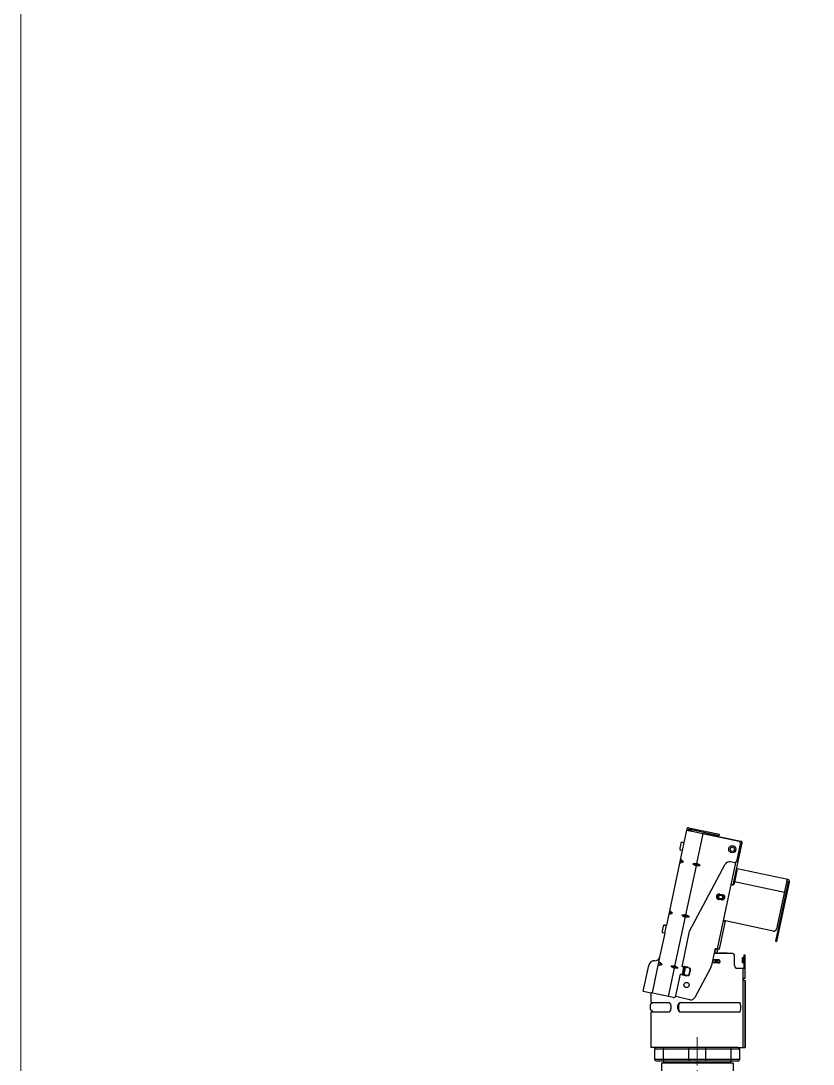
# Model space of a CAD drawing. Header units: millimetres. Extents: x 0 to 51411, y 0 to 16902.
# Drawn here: x 7087 to 7616, y 7370 to 8066 of the extents above; entities that cross this region are included whole.
import ezdxf

# ---------------------------------------------------------------- set-up
doc = ezdxf.new("R2010")
doc.units = ezdxf.units.MM
doc.linetypes.add('CENTER2', pattern=[28.575, 19.05, -3.175, 3.175, -3.175])
doc.layers.add('01_外形線', color=7, linetype='Continuous', lineweight=25)
doc.layers.add('04_中心線', color=1, linetype='CENTER2', lineweight=9)

msp = doc.modelspace()

# ---------------------------------------------------------------- linework, layer by layer
at = {"layer": '01_外形線'}
for p, q in [((7532.064, 7526.669), (7530.141, 7517.621)), ((7533.25, 7527.439), (7553.791, 7523.073)), ((7535.206, 7527.023), (7534.998, 7526.045)), ((7532.834, 7525.483), (7531.856, 7525.69)), ((7532.834, 7525.483), (7533.042, 7526.461)), ((7533.323, 7525.379), (7532.834, 7525.483)), ((7553.583, 7522.095), (7533.042, 7526.461)), ((7533.417, 7525.819), (7533.323, 7525.379)), ((7535.511, 7524.914), (7533.323, 7525.379)), ((7534.688, 7525.548), (7533.417, 7525.819)), ((7534.301, 7525.171), (7534.395, 7525.611)), ((7534.595, 7525.108), (7534.688, 7525.548)), ((7542.616, 7523.403), (7535.511, 7524.914)), ((7538.68, 7503.486), (7542.901, 7523.343)), ((7542.72, 7523.892), (7542.616, 7523.403)), ((7567.069, 7518.206), (7542.616, 7523.403)), ((7542.72, 7523.892), (7568.151, 7518.487)), ((7543.594, 7523.196), (7543.698, 7523.685)), ((7553.583, 7522.095), (7553.791, 7523.073)), ((7527.958, 7516.969), (7527.268, 7513.724)), ((7530.141, 7517.621), (7528.997, 7512.241)), ((7529.058, 7517.754), (7530.141, 7517.621)), ((7562.971, 7489.306), (7568.922, 7517.301)), ((7565.217, 7519.111), (7565.113, 7518.621)), ((7567.944, 7517.509), (7565.252, 7504.845)), ((7566.091, 7518.414), (7566.195, 7518.903)), ((7567.069, 7518.206), (7567.173, 7518.695)), ((7567.138, 7513.718), (7568.116, 7513.51)), ((7567.242, 7514.207), (7568.22, 7513.999)), ((7567.813, 7517.536), (7567.944, 7517.509)), ((7568.818, 7516.812), (7567.84, 7517.02)), ((7528.997, 7512.241), (7518.394, 7462.355)), ((7528.997, 7512.241), (7527.954, 7512.56)), ((7529.803, 7504.699), (7528.176, 7506.148)), ((7567.336, 7509.842), (7566.358, 7510.05)), ((7567.44, 7510.331), (7566.462, 7510.539)), ((7529.782, 7504.601), (7527.477, 7505.091)), ((7527.498, 7505.189), (7529.803, 7504.699)), ((7527.706, 7503.938), (7529.782, 7504.601)), ((7529.803, 7504.699), (7529.782, 7504.601)), ((7531.403, 7469.251), (7538.385, 7502.098)), ((7533.907, 7458.384), (7557.736, 7503.199)), ((7536.051, 7503.268), (7536.072, 7503.366)), ((7537.869, 7502.882), (7536.051, 7503.268)), ((7536.051, 7503.268), (7537.741, 7502.279)), ((7538.018, 7503.582), (7536.072, 7503.366)), ((7536.072, 7503.366), (7537.89, 7502.98)), ((7538.018, 7503.582), (7537.741, 7502.279)), ((7538.186, 7502.104), (7538.496, 7503.562)), ((7540.828, 7502.253), (7538.331, 7502.784)), ((7538.352, 7502.882), (7540.849, 7502.351)), ((7538.385, 7502.098), (7540.828, 7502.253)), ((7540.849, 7502.351), (7538.68, 7503.486)), ((7540.849, 7502.351), (7540.828, 7502.253)), ((7564.583, 7504.102), (7552.353, 7446.566)), ((7564.066, 7504.075), (7561.008, 7504.725)), ((7565.769, 7500.029), (7563.648, 7490.052)), ((7599.515, 7492.856), (7565.769, 7500.029)), ((7598.818, 7491.982), (7592.019, 7459.996)), ((7598.818, 7491.982), (7599.026, 7492.96)), ((7598.818, 7491.982), (7599.307, 7491.878)), ((7561.547, 7489.476), (7562.462, 7489.282)), ((7561.704, 7489.595), (7561.673, 7489.449)), ((7562.018, 7489.631), (7561.966, 7489.387)), ((7562.996, 7489.424), (7562.018, 7489.631)), ((7597.181, 7484.282), (7563.924, 7491.351)), ((7599.692, 7491.285), (7591.272, 7451.67)), ((7592.25, 7451.462), (7600.67, 7491.077)), ((7600.566, 7490.588), (7599.588, 7490.796)), ((7555.205, 7479.221), (7553.248, 7479.636)), ((7553.997, 7483.158), (7555.953, 7482.742)), ((7520.221, 7470.953), (7522.526, 7470.464)), ((7522.526, 7470.464), (7520.899, 7471.913)), ((7522.505, 7470.366), (7520.201, 7470.856)), ((7520.429, 7469.703), (7522.505, 7470.366)), ((7522.526, 7470.464), (7522.505, 7470.366)), ((7524.126, 7435.015), (7531.108, 7467.863)), ((7528.775, 7469.033), (7528.795, 7469.131)), ((7530.592, 7468.647), (7528.775, 7469.033)), ((7528.775, 7469.033), (7530.464, 7468.044)), ((7530.741, 7469.347), (7528.795, 7469.131)), ((7528.795, 7469.131), (7530.613, 7468.745)), ((7530.741, 7469.347), (7530.464, 7468.044)), ((7530.909, 7467.869), (7531.219, 7469.326)), ((7533.551, 7468.018), (7531.054, 7468.549)), ((7531.075, 7468.646), (7533.572, 7468.116)), ((7531.108, 7467.863), (7533.551, 7468.018)), ((7533.572, 7468.116), (7531.403, 7469.251)), ((7533.572, 7468.116), (7533.551, 7468.018)), ((7553.82, 7446.255), (7557.85, 7465.214)), ((7557.85, 7465.214), (7556.457, 7465.511)), ((7556.579, 7465.485), (7556.549, 7465.345)), ((7556.872, 7465.422), (7556.82, 7465.178)), ((7556.82, 7465.178), (7557.798, 7464.97)), ((7589.647, 7458.456), (7557.85, 7465.214)), ((7517.25, 7456.976), (7513.857, 7441.01)), ((7516.211, 7461.704), (7515.521, 7458.459)), ((7517.25, 7456.976), (7516.207, 7457.295)), ((7517.25, 7456.976), (7518.394, 7462.355)), ((7517.311, 7462.488), (7518.394, 7462.355)), ((7528.855, 7434.614), (7533.907, 7458.384)), ((7591.272, 7451.67), (7592.25, 7451.462)), ((7550.678, 7445.9), (7548.433, 7435.336)), ((7552.196, 7443.423), (7550.151, 7443.423)), ((7551.237, 7446.6), (7550.562, 7443.423)), ((7550.764, 7443.423), (7551.455, 7446.672)), ((7551.864, 7446.67), (7552.842, 7446.463)), ((7552.594, 7446.515), (7551.936, 7443.423)), ((7552.196, 7443.423), (7552.842, 7446.463)), ((7553.377, 7443.423), (7552.196, 7443.423)), ((7553.82, 7446.255), (7552.842, 7446.463)), ((7553.412, 7443.569), (7553.377, 7443.423)), ((7559.199, 7443.423), (7553.377, 7443.423)), ((7558.783, 7443.723), (7553.607, 7443.723)), ((7553.627, 7443.423), (7553.686, 7443.664)), ((7553.686, 7443.664), (7558.891, 7443.664)), ((7558.891, 7443.664), (7559.199, 7443.423)), ((7562.711, 7443.423), (7559.199, 7443.423)), ((7513.857, 7441.01), (7508.776, 7417.106)), ((7515.228, 7436.131), (7512.924, 7436.62)), ((7512.944, 7436.718), (7515.249, 7436.228)), ((7513.152, 7435.468), (7515.228, 7436.131)), ((7515.249, 7436.228), (7513.622, 7437.678)), ((7515.249, 7436.228), (7515.228, 7436.131)), ((7553.517, 7437.173), (7548.823, 7437.173)), ((7549.658, 7439.173), (7549.233, 7437.173)), ((7553.517, 7439.173), (7549.248, 7439.173)), ((7549.436, 7437.173), (7549.861, 7439.173)), ((7551.033, 7439.173), (7550.608, 7437.173)), ((7550.868, 7437.173), (7551.293, 7439.173)), ((7551.26, 7437.173), (7551.74, 7439.173)), ((7552.357, 7439.173), (7551.876, 7437.173)), ((7552.66, 7439.173), (7552.176, 7437.173)), ((7563.945, 7435.423), (7563.945, 7441.423)), ((7569.001, 7440.723), (7569.801, 7440.723)), ((7569.001, 7440.723), (7569.001, 7437.123)), ((7569.801, 7437.123), (7569.001, 7437.123)), ((7571.001, 7442.423), (7570.001, 7442.423)), ((7570.001, 7442.423), (7570.001, 7440.923)), ((7570.001, 7436.923), (7570.001, 7440.923)), ((7570.001, 7436.923), (7570.001, 7435.423)), ((7571.001, 7426.923), (7571.001, 7442.423)), ((7502.907, 7418.354), (7506.547, 7435.481)), ((7519.82, 7414.759), (7523.831, 7433.628)), ((7521.498, 7434.798), (7521.518, 7434.896)), ((7523.316, 7434.412), (7521.498, 7434.798)), ((7521.498, 7434.798), (7523.187, 7433.809)), ((7523.464, 7435.112), (7521.518, 7434.896)), ((7521.518, 7434.896), (7523.336, 7434.509)), ((7523.464, 7435.112), (7523.187, 7433.809)), ((7523.633, 7433.633), (7523.942, 7435.091)), ((7526.274, 7433.783), (7523.777, 7434.313)), ((7523.798, 7434.411), (7526.295, 7433.881)), ((7523.831, 7433.628), (7526.274, 7433.783)), ((7526.295, 7433.881), (7524.126, 7435.015)), ((7524.738, 7415.247), (7527.815, 7429.724)), ((7526.295, 7433.881), (7526.274, 7433.783)), ((7532.739, 7428.677), (7527.815, 7429.724)), ((7533.779, 7433.568), (7528.855, 7434.614)), ((7529.917, 7434.389), (7528.877, 7429.498)), ((7529.569, 7429.351), (7530.608, 7434.242)), ((7529.833, 7434.406), (7529.849, 7434.481)), ((7529.861, 7434.527), (7531.792, 7434.116)), ((7530.888, 7434.182), (7529.864, 7434.518)), ((7532.088, 7434.319), (7530.015, 7434.759)), ((7530.148, 7429.228), (7531.187, 7434.119)), ((7530.442, 7434.866), (7532.398, 7434.451)), ((7532.783, 7433.858), (7532.767, 7433.783)), ((7533.639, 7429.508), (7534.262, 7432.443)), ((7533.892, 7429.454), (7533.639, 7429.508)), ((7533.892, 7429.454), (7534.516, 7432.389)), ((7534.262, 7432.443), (7534.516, 7432.389)), ((7547.959, 7434.033), (7537.407, 7414.141)), ((7569.153, 7433.423), (7565.066, 7433.423)), ((7570.806, 7433.423), (7569.153, 7433.423)), ((7569.62, 7380.723), (7569.62, 7433.423)), ((7569.654, 7380.723), (7569.654, 7433.423)), ((7570.001, 7435.423), (7571.001, 7435.423)), ((7570.001, 7435.423), (7570.001, 7433.618)), ((7531.151, 7428.582), (7529.194, 7428.998)), ((7569.766, 7426.923), (7569.654, 7426.923)), ((7569.766, 7425.423), (7569.654, 7425.423)), ((7569.766, 7426.923), (7569.766, 7425.423)), ((7569.766, 7426.923), (7571.001, 7426.923)), ((7571.026, 7425.423), (7569.766, 7425.423)), ((7571, 7380.723), (7571, 7425.423)), ((7571.026, 7425.423), (7571.026, 7380.723)), ((7502.907, 7418.354), (7508.242, 7417.22)), ((7508.266, 7410.623), (7508.266, 7417.215)), ((7522.959, 7414.092), (7508.266, 7417.215)), ((7507.766, 7406.035), (7507.766, 7409.41)), ((7508.047, 7409.86), (7508.985, 7410.317)), ((7508.266, 7410.623), (7509.245, 7410.623)), ((7509.245, 7410.623), (7519.778, 7410.623)), ((7521.379, 7408.623), (7521.379, 7406.423)), ((7534.133, 7412.613), (7524.476, 7414.665)), ((7526.021, 7406.423), (7526.021, 7408.623)), ((7526.443, 7408.623), (7526.443, 7406.423)), ((7527.861, 7410.623), (7567.273, 7410.623)), ((7568.002, 7406.423), (7568.002, 7408.623)), ((7508.985, 7405.128), (7508.047, 7405.586)), ((7508.266, 7380.723), (7508.266, 7404.423)), ((7508.266, 7404.423), (7509.266, 7404.423)), ((7509.266, 7404.423), (7509.266, 7404.679)), ((7509.266, 7404.423), (7519.778, 7404.423)), ((7527.861, 7404.423), (7567.273, 7404.423)), ((7566.366, 7380.723), (7508.266, 7380.723)), ((7566.366, 7380.723), (7571.026, 7380.723)), ((7510.666, 7372.723), (7510.666, 7379.723)), ((7510.666, 7379.723), (7567.366, 7379.723)), ((7516.344, 7372.723), (7516.344, 7379.723)), ((7533.339, 7372.723), (7533.339, 7379.723)), ((7544.694, 7372.723), (7544.694, 7379.723)), ((7561.689, 7372.723), (7561.689, 7379.723)), ((7567.366, 7372.723), (7567.366, 7379.723)), ((7567.366, 7372.723), (7510.666, 7372.723)), ((7511.666, 7371.723), (7516.566, 7371.723)), ((7562.918, 7370.223), (7515.115, 7370.223)), ((7516.566, 7371.723), (7561.466, 7371.723)), ((7516.766, 7370.423), (7516.766, 7371.523)), ((7561.266, 7370.423), (7516.766, 7370.423)), ((7561.266, 7371.523), (7561.266, 7370.423)), ((7561.466, 7371.723), (7566.366, 7371.723))]:
    msp.add_line(p, q, dxfattribs=at)
at = {"layer": '01_外形線', "linetype": 'Continuous'}
for p, q in [((7515.115, 7370.223), (7515.115, 7364.306)), ((7562.918, 7370.223), (7562.918, 7364.306))]:
    msp.add_line(p, q, dxfattribs=at)
at = {"layer": '01_外形線'}
for centre, radius in [((7562.398, 7513.064), 2.4), ((7562.398, 7513.064), 1.4), ((7554.607, 7481.188), 1.75), ((7554.607, 7481.188), 1.25), ((7531.838, 7422.438), 1.75)]:
    msp.add_circle(centre, radius, dxfattribs=at)
for centre, radius, start, end in [((7533.042, 7526.461), 1, 78, 168), ((7534.439, 7524.375), 1.2, 26.682187, 78), ((7528.246, 7513.516), 1, 168, 253), ((7528.936, 7516.761), 1, 83, 168), ((7566.861, 7517.227), 1, 348, 78), ((7567.944, 7517.509), 1, 348, 78), ((7527.871, 7506.213), 0.151, 129.768372, 167.808522), ((7527.839, 7506.2), 0.144, 65.834123, 116.717), ((7527.529, 7505.471), 0.936, 46.323087, 66.805422), ((7527.401, 7504.004), 0.151, 168.191478, 206.231628), ((7527.377, 7504.028), 0.144, 219.283, 270.165877), ((7527.391, 7504.82), 0.936, 269.194578, 289.676913), ((7538.314, 7503.176), 1.08, 263.202164, 273.754911), ((7538.177, 7502.53), 1.08, 62.245089, 72.797836), ((7560.384, 7501.791), 3, 78, 152), ((7564.274, 7505.053), 1, 258, 348), ((7599.203, 7491.389), 0.5, 348, 78), ((7599.203, 7491.389), 1.5, 348, 78), ((7561.915, 7489.142), 0.501, 78.057715, 167.942285), ((7562.67, 7490.26), 1, 258, 287.54807), ((7562.67, 7490.26), 1, 287.54807, 348), ((7553.623, 7481.397), 1.8, 78, 258), ((7555.579, 7480.981), 1.8, 258, 78), ((7520.594, 7471.977), 0.151, 129.768372, 167.808522), ((7520.562, 7471.965), 0.144, 65.834123, 116.717), ((7520.252, 7471.236), 0.936, 46.323087, 66.805422), ((7520.124, 7469.769), 0.151, 168.191478, 206.231628), ((7520.1, 7469.793), 0.144, 219.283, 270.165877), ((7520.114, 7470.585), 0.936, 269.194578, 289.676913), ((7531.037, 7468.941), 1.08, 263.202164, 273.754911), ((7530.9, 7468.295), 1.08, 62.245089, 72.797836), ((7556.925, 7465.667), 0.501, 168.061085, 257.938915), ((7516.499, 7458.251), 1, 168, 253), ((7517.189, 7461.496), 1, 83, 168), ((7590.063, 7460.412), 2, 258, 348), ((7551.656, 7445.692), 1, 78, 168), ((7553.607, 7443.523), 0.2, 90, 166.5), ((7553.591, 7443.497), 0.193, 60.326199, 157.806824), ((7553.596, 7443.625), 0.0982, 23.43996, 83.870383), ((7552.894, 7443.684), 0.714, 0.342889, 3.076479), ((7558.779, 7443.585), 0.137, 34.965198, 88.023261), ((7562.665, 7442.426), 0.998, 38.479201, 87.382928), ((7561.296, 7441.497), 2.65, 358.389856, 35.783122), ((7510.46, 7434.649), 4, 86.19762, 168), ((7510.922, 7441.634), 3, 266.395638, 348.000541), ((7513.317, 7437.742), 0.151, 129.768372, 167.808522), ((7513.285, 7437.73), 0.144, 65.834123, 116.717), ((7512.975, 7437.001), 0.936, 46.323087, 66.805422), ((7553.017, 7438.374), 0.799, 41.168037, 90), ((7553.017, 7437.972), 0.799, 270, 318.831963), ((7553.517, 7438.374), 0.799, 41.168037, 90), ((7553.517, 7437.972), 0.799, 270, 318.831963), ((7552.787, 7438.173), 1.104, 318.831963, 41.168037), ((7553.287, 7438.173), 1.104, 318.831963, 41.168037), ((7569.801, 7440.923), 0.2, 270, 0), ((7569.801, 7436.923), 0.2, 0, 90), ((7512.847, 7435.533), 0.151, 168.191478, 206.231628), ((7512.823, 7435.558), 0.144, 219.283, 270.165877), ((7512.837, 7436.35), 0.936, 269.194578, 289.676913), ((7523.76, 7434.705), 1.08, 263.202164, 273.754911), ((7523.623, 7434.06), 1.08, 62.245089, 72.797836), ((7529.298, 7429.487), 0.5, 176.808269, 258), ((7530.338, 7434.377), 0.5, 78, 168), ((7530.421, 7436.618), 2.86, 294.953269, 311.305877), ((7532.294, 7433.962), 0.5, 348, 78), ((7532.673, 7429.696), 0.983, 259.010185, 348.97576), ((7532.927, 7429.642), 0.983, 259.010185, 348.97576), ((7533.304, 7432.663), 0.983, 347.02424, 76.989815), ((7533.557, 7432.61), 0.983, 347.02424, 76.989815), ((7543.542, 7436.376), 5, 332.054604, 348), ((7566.595, 7435.348), 2.65, 178.389856, 215.783122), ((7565.299, 7434.508), 1.11, 219.736895, 257.887555), ((7568.957, 7436.213), 2.797, 274.008161, 291.908308), ((7570.798, 7433.626), 0.203, 272.269805, 357.730195), ((7531.255, 7429.071), 0.5, 258, 339.191731), ((7523.271, 7415.559), 1.5, 258, 348), ((7508.266, 7409.41), 0.5, 116, 180), ((7508.766, 7410.767), 0.5, 296, 343.257727), ((7519.778, 7409.238), 1.385, 38.676552, 90), ((7519.01, 7408.623), 2.369, 0, 38.676552), ((7528.145, 7408.623), 2.124, 137.369516, 180), ((7528.568, 7408.623), 2.124, 137.369516, 180), ((7527.862, 7408.883), 1.739, 90, 137.369516), ((7528.284, 7408.883), 1.739, 90, 137.369516), ((7534.756, 7415.547), 3, 258, 332.054604), ((7567.247, 7410.207), 0.416, 38.451414, 86.311443), ((7565.943, 7409.329), 1.987, 12.209388, 34.889752), ((7562.426, 7408.611), 5.576, 0.118785, 11.781454), ((7508.266, 7406.035), 0.5, 180, 244), ((7508.766, 7404.679), 0.5, 0, 64), ((7519.778, 7405.808), 1.385, 270, 321.323448), ((7519.01, 7406.423), 2.369, 321.323448, 0), ((7528.145, 7406.423), 2.124, 180, 222.630484), ((7528.568, 7406.423), 2.124, 180, 222.630484), ((7527.862, 7406.162), 1.739, 222.630484, 270), ((7528.284, 7406.162), 1.739, 222.630484, 270), ((7567.247, 7404.838), 0.416, 273.688557, 321.548586), ((7565.943, 7405.716), 1.987, 325.110248, 347.790612), ((7562.426, 7406.434), 5.576, 348.218546, 359.881215), ((7511.666, 7379.723), 1, 89.999956, 180.000044), ((7517.684, 7379.747), 1.341, 153.074723, 181.042036), ((7517.046, 7380.122), 0.604, 95.252134, 157.336037), ((7535.564, 7379.752), 2.225, 161.081809, 180.746192), ((7533.853, 7380.338), 0.417, 112.795762, 161.108716), ((7544.179, 7380.338), 0.417, 18.891284, 67.204238), ((7542.469, 7379.752), 2.225, 359.253808, 18.918191), ((7560.987, 7380.122), 0.604, 22.663963, 84.747866), ((7560.348, 7379.747), 1.341, 358.957964, 26.925277), ((7566.366, 7379.723), 1, 0.000044, 89.999956), ((7511.666, 7372.723), 1, 180.000043, 269.999957), ((7517.684, 7372.698), 1.341, 178.957964, 206.925277), ((7517.046, 7372.324), 0.604, 202.663963, 264.747866), ((7516.566, 7371.523), 0.2, 0, 90), ((7535.564, 7372.694), 2.225, 179.253808, 198.918191), ((7533.853, 7372.107), 0.417, 198.891284, 247.204238), ((7544.179, 7372.107), 0.417, 292.795762, 341.108716), ((7542.469, 7372.694), 2.225, 341.081809, 0.746192), ((7560.987, 7372.324), 0.604, 275.252134, 337.336037), ((7561.466, 7371.523), 0.2, 90, 180), ((7561.466, 7371.523), 0.2, 90, 180), ((7560.348, 7372.698), 1.341, 333.074723, 1.042036), ((7566.366, 7372.723), 1, 269.999955, 0.000045)]:
    msp.add_arc(centre, radius, start, end, dxfattribs=at)
at = {"layer": '04_中心線'}
msp.add_line((7539.016, 7387.67), (7539.016, 7042.84), dxfattribs=at)
at = {"layer": 'Defpoints', "color": 3, "lineweight": 0}
msp.add_lwpolyline([(11441.611, 6055.762), (7087.165, 6055.762), (7087.165, 9113.807), (11441.611, 9113.807)], close=True, dxfattribs=at)

doc.saveas('drawing.dxf')
